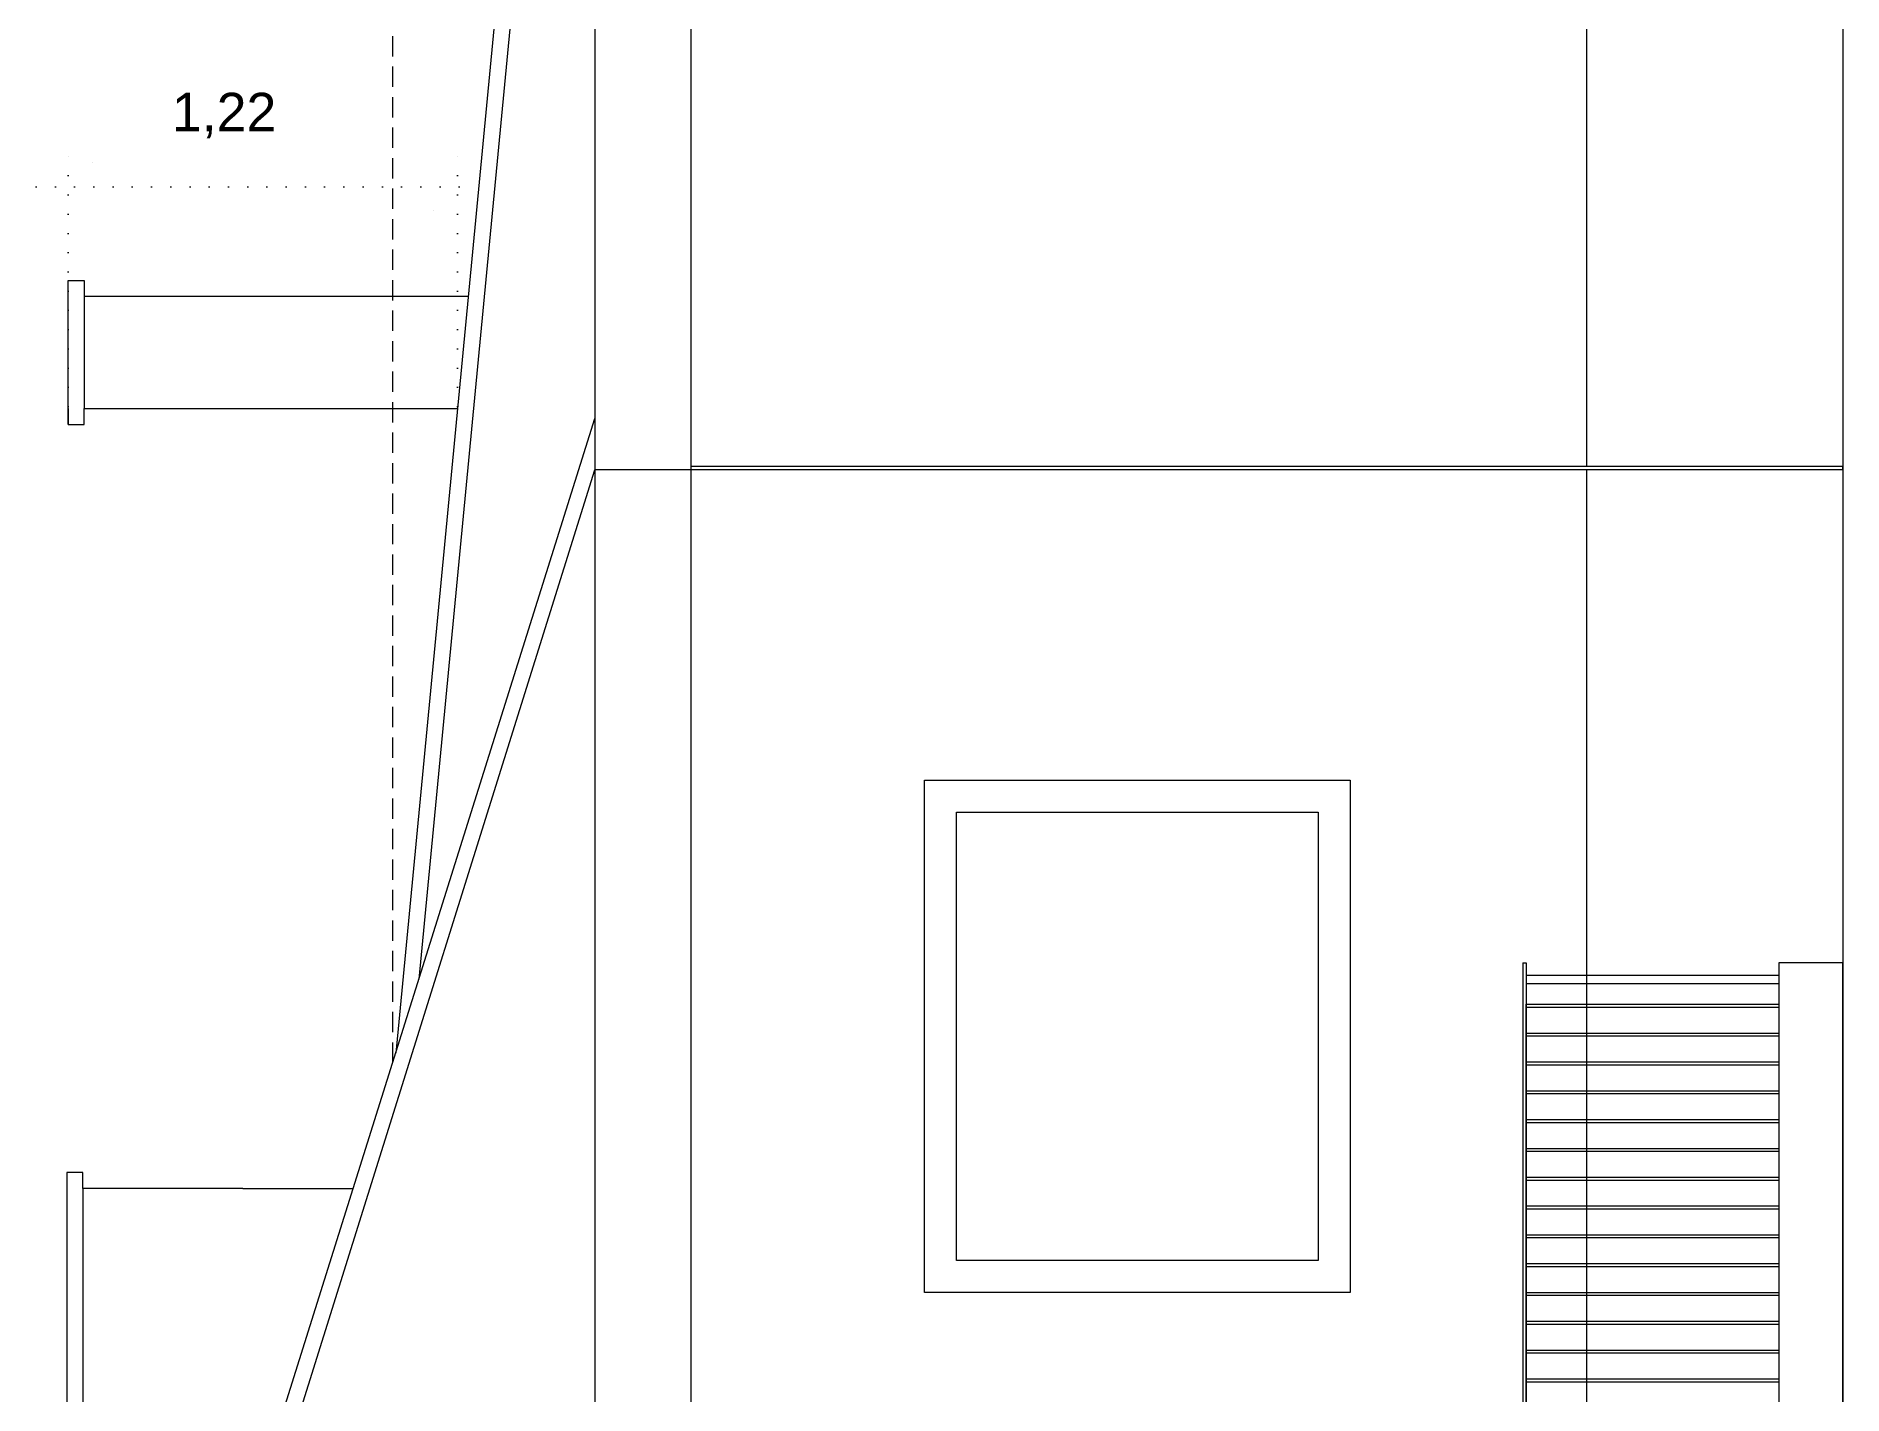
# Model space of a CAD drawing. Header units: millimetres. Extents: x -6247 to 53319, y -9113 to 41204.
# Drawn here: x 24173 to 29818, y 20254 to 24498 of the extents above; entities that cross this region are included whole.
import ezdxf

# ---------------------------------------------------------------- set-up
doc = ezdxf.new("R2010")
doc.units = ezdxf.units.MM
doc.linetypes.add('ACAD_ISO07W100', pattern=[3, 0, -3])
doc.linetypes.add('DASHED2', pattern=[9.525, 6.35, -3.175])
doc.styles.get("Standard").update_dxf_attribs({"font": 'Arial.ttf', "height": 120})
doc.dimstyles.new('ISO-25', dxfattribs={"dimscale": 10, "dimtxt": 2.5, "dimasz": 15, "dimexe": 10, "dimexo": 0.625, "dimgap": 15, "dimtad": 1, "dimlfac": 0.001, "dimtxsty": 'Standard', "dimblk": 'OBLIQUE', "dimblk1": 'OBLIQUE', "dimblk2": 'OBLIQUE', "dimcen": 20, "dimdle": 10, "dimadec": 0, "dimazin": 0, "dimtfac": 1, "dimtmove": 0, "dimatfit": 3, "dimldrblk": 'OPEN90', "dimfxl": 1, "dimarcsym": 0})

# ---------------------------------------------------------------- blocks, each defined once
blk = doc.blocks.new('_Oblique')
at = {"color": 0, "linetype": 'ByBlock', "lineweight": -2}
blk.add_line((-0.5, -0.5), (0.5, 0.5), dxfattribs=at)
blk = doc.blocks.new('*D136')
at = {"color": 0, "linetype": 'ACAD_ISO07W100', "lineweight": -2, "ltscale": 20, "transparency": 16777216}
for p, q in [((24272.7, 23341.3), (24272.7, 24127.8)), ((25489.1, 23341.3), (25489.1, 24127.8)), ((24172.7, 24027.8), (25589.1, 24027.8))]:
    blk.add_line(p, q, dxfattribs=at)
at = {"layer": 'Defpoints', "color": 0, "linetype": 'ACAD_ISO07W100', "ltscale": 20, "transparency": 16777216}
for p in [(25489.1, 24027.8), (24272.7, 23335.1), (25489.1, 23335.1)]:
    blk.add_point(p, dxfattribs=at)
at = {"color": 0, "linetype": 'ACAD_ISO07W100', "lineweight": -2, "ltscale": 20, "transparency": 16777216, "xscale": 150, "yscale": 150, "zscale": 150, "rotation": 180}
blk.add_blockref('_Oblique', (24272.7, 24027.8), dxfattribs=at)
at = {"color": 0, "linetype": 'ACAD_ISO07W100', "lineweight": -2, "ltscale": 20, "transparency": 16777216, "xscale": 150, "yscale": 150, "zscale": 150}
blk.add_blockref('_Oblique', (25489.1, 24027.8), dxfattribs=at)
at = {"color": 0, "linetype": 'ACAD_ISO07W100', "ltscale": 20, "transparency": 16777216, "insert": (24760.1, 24250.1), "char_height": 120, "attachment_point": 5}
blk.add_mtext('1,22', dxfattribs=at)
blk = doc.blocks.new('_Open90')
at = {"color": 0, "linetype": 'ByBlock', "lineweight": -2}
for p, q in [((-0.5, 0.5), (0, 0)), ((0, 0), (-1, 0)), ((0, 0), (-0.5, -0.5))]:
    blk.add_line(p, q, dxfattribs=at)
blk = doc.blocks.new('*D140')
at = {"color": 0, "linetype": 'DASHED2', "lineweight": -2, "ltscale": 10, "transparency": 16777216}
for p, q in [((25286.8, 27846), (25286.8, 27947.2)), ((25918.8, 27820.1), (25928.1, 27916.6))]:
    blk.add_line(p, q, dxfattribs=at)
blk.add_arc((25286.8, 21223.4), 6623.9, 84.52738, 90, dxfattribs=at)
at = {"layer": 'Defpoints', "color": 0, "linetype": 'DASHED2', "ltscale": 10, "transparency": 16777216}
for p in [(25286.8, 27839.7), (25708.3, 27833.8), (25918.2, 27813.9), (25286.8, 21291.5), (25296.2, 21321.5)]:
    blk.add_point(p, dxfattribs=at)
at = {"color": 0, "linetype": 'DASHED2', "lineweight": -2, "ltscale": 10, "transparency": 16777216, "xscale": 150, "yscale": 150, "zscale": 150}
for p, rotation in [((25286.8, 27847.2), 180), ((25918.5, 27817), 354.5273839151268)]:
    blk.add_blockref('_Oblique', p, dxfattribs=dict(at, rotation=rotation))
at = {"color": 0, "linetype": 'DASHED2', "ltscale": 10, "transparency": 16777216, "insert": (25613.1, 28050.8), "char_height": 120, "attachment_point": 5, "rotation": 357.2637}
blk.add_mtext('6°', dxfattribs=at)

msp = doc.modelspace()

# ---------------------------------------------------------------- linework, layer by layer
at = {"linetype": 'DASHED2', "ltscale": 10}
msp.add_line((25286.831, 21291.532), (25286.831, 27839.707), dxfattribs=at)
for p, q in [((25918.249, 27813.923), (25296.23, 21321.488)), ((25918.249, 27813.923), (25918.249, 16273.923)), ((26218.249, 27513.923), (26218.249, 16573.923)), ((29018.249, 23153.923), (29018.249, 27513.923)), ((29818.249, 27513.923), (29818.249, 16573.923)), ((25918.249, 27289.72), (25368.534, 21551.929)), ((24272.676, 23285.057), (24272.676, 23735.057)), ((24272.676, 23735.057), (24322.676, 23735.057)), ((24322.676, 23735.057), (24322.676, 23685.057)), ((25522.676, 23685.057), (24322.676, 23685.057)), ((24322.676, 23685.057), (24322.676, 23335.057)), ((24272.676, 23335.057), (24272.676, 23285.057)), ((24322.676, 23335.057), (25489.143, 23335.057)), ((24322.676, 23285.057), (24322.676, 23335.057)), ((24272.676, 23285.057), (24322.676, 23285.057)), ((24818.344, 19798.419), (25918.249, 23303.923)), ((29818.249, 23153.923), (26218.249, 23153.923)), ((29818.249, 23143.923), (29818.249, 23153.923)), ((24870.845, 19798.016), (25918.249, 23143.923)), ((26218.249, 23143.923), (25918.249, 23143.923)), ((29818.249, 23143.923), (26218.249, 23143.923)), ((29018.249, 16573.923), (29018.249, 23143.923)), ((26948.249, 20573.923), (26948.249, 22173.923)), ((26948.249, 22173.923), (28278.249, 22173.923)), ((28278.249, 22173.923), (28278.249, 20573.923)), ((27048.249, 20673.923), (27048.249, 22073.923)), ((27048.249, 22073.923), (28178.249, 22073.923)), ((28178.249, 22073.923), (28178.249, 20673.923)), ((28818.249, 21603.923), (28818.249, 19699.397)), ((28818.249, 21603.923), (28818.249, 21603.923)), ((28818.249, 21603.923), (28828.249, 21603.923)), ((28828.249, 21603.923), (28828.249, 19699.397)), ((29818.249, 21603.923), (29618.249, 21603.923)), ((29618.249, 21603.923), (29618.249, 19753.923)), ((29618.249, 21603.923), (29618.249, 21563.923)), ((29818.249, 19753.923), (29818.249, 21603.923)), ((29618.249, 21563.923), (28828.249, 21563.923)), ((28828.249, 21538.923), (29618.249, 21538.923)), ((28828.249, 21383.923), (28828.249, 21473.923)), ((28828.249, 21473.923), (29618.249, 21473.923)), ((29618.249, 21463.923), (28828.249, 21463.923)), ((29618.249, 21473.923), (29618.249, 21463.923)), ((28828.249, 21293.923), (28828.249, 21383.923)), ((28828.249, 21383.923), (29618.249, 21383.923)), ((29618.249, 21373.923), (28828.249, 21373.923)), ((29618.249, 21383.923), (29618.249, 21373.923)), ((28828.249, 21203.923), (28828.249, 21293.923)), ((28828.249, 21293.923), (29618.249, 21293.923)), ((29618.249, 21283.923), (28828.249, 21283.923)), ((29618.249, 21293.923), (29618.249, 21283.923)), ((28828.249, 21113.923), (28828.249, 21203.923)), ((28828.249, 21203.923), (29618.249, 21203.923)), ((29618.249, 21193.923), (28828.249, 21193.923)), ((29618.249, 21203.923), (29618.249, 21193.923)), ((28828.249, 21023.923), (28828.249, 21113.923)), ((28828.249, 21113.923), (29618.249, 21113.923)), ((29618.249, 21103.923), (28828.249, 21103.923)), ((29618.249, 21113.923), (29618.249, 21103.923)), ((28828.249, 20933.923), (28828.249, 21023.923)), ((28828.249, 21023.923), (29618.249, 21023.923)), ((29618.249, 21013.923), (28828.249, 21013.923)), ((29618.249, 21023.923), (29618.249, 21013.923)), ((24318.344, 20948.419), (24268.344, 20948.419)), ((24268.344, 20948.419), (24268.344, 19748.419)), ((24318.344, 20898.419), (24318.344, 20948.419)), ((24818.344, 20898.419), (24318.344, 20898.419)), ((24318.344, 20898.419), (24318.344, 19798.419)), ((24818.344, 20898.419), (25163.486, 20898.419)), ((28828.249, 20843.923), (28828.249, 20933.923)), ((28828.249, 20933.923), (29618.249, 20933.923)), ((29618.249, 20923.923), (28828.249, 20923.923)), ((29618.249, 20933.923), (29618.249, 20923.923)), ((28828.249, 20753.923), (28828.249, 20843.923)), ((28828.249, 20843.923), (29618.249, 20843.923)), ((29618.249, 20833.923), (28828.249, 20833.923)), ((29618.249, 20843.923), (29618.249, 20833.923)), ((28828.249, 20663.923), (28828.249, 20753.923)), ((28828.249, 20753.923), (29618.249, 20753.923)), ((29618.249, 20743.923), (28828.249, 20743.923)), ((29618.249, 20753.923), (29618.249, 20743.923)), ((28178.249, 20673.923), (27048.249, 20673.923)), ((28828.249, 20573.923), (28828.249, 20663.923)), ((28828.249, 20663.923), (29618.249, 20663.923)), ((29618.249, 20663.923), (29618.249, 20653.923)), ((29618.249, 20653.923), (28828.249, 20653.923)), ((28278.249, 20573.923), (26948.249, 20573.923)), ((28828.249, 20483.923), (28828.249, 20573.923)), ((28828.249, 20573.923), (29618.249, 20573.923)), ((29618.249, 20563.923), (28828.249, 20563.923)), ((29618.249, 20573.923), (29618.249, 20563.923)), ((28828.249, 20393.923), (28828.249, 20483.923)), ((28828.249, 20483.923), (29618.249, 20483.923)), ((29618.249, 20473.923), (28828.249, 20473.923)), ((29618.249, 20483.923), (29618.249, 20473.923)), ((28828.249, 20303.923), (28828.249, 20393.923)), ((28828.249, 20393.923), (29618.249, 20393.923)), ((29618.249, 20383.923), (28828.249, 20383.923)), ((29618.249, 20393.923), (29618.249, 20383.923)), ((28828.249, 20213.923), (28828.249, 20303.923)), ((28828.249, 20303.923), (29618.249, 20303.923)), ((29618.249, 20293.923), (28828.249, 20293.923)), ((29618.249, 20303.923), (29618.249, 20293.923))]:
    msp.add_line(p, q)

# ---------------------------------------------------------------- dimensions: what is measured, and where the dimension line sits
dim = msp.add_angular_dim_2l(base=(25708.332, 27833.814), line1=((25286.831, 21291.532), (25286.831, 27839.707)), line2=((25918.249, 27813.923), (25296.23, 21321.488)), text='6°', dimstyle='ISO-25', dxfattribs=at)
dim.commit()
dim.dimension.update_dxf_attribs({"geometry": '*D140', "text_midpoint": (25613.142, 28050.837)})
at = {"linetype": 'ACAD_ISO07W100', "ltscale": 20}
dim = msp.add_linear_dim(base=(25489.143, 24027.81), p1=(24272.676, 23335.057), p2=(25489.143, 23335.057), dimstyle='ISO-25', dxfattribs=at)
dim.commit()
dim.dimension.update_dxf_attribs({"geometry": '*D136', "text_midpoint": (24760.128, 24027.81), "dimtype": 160})

doc.saveas('drawing.dxf')
